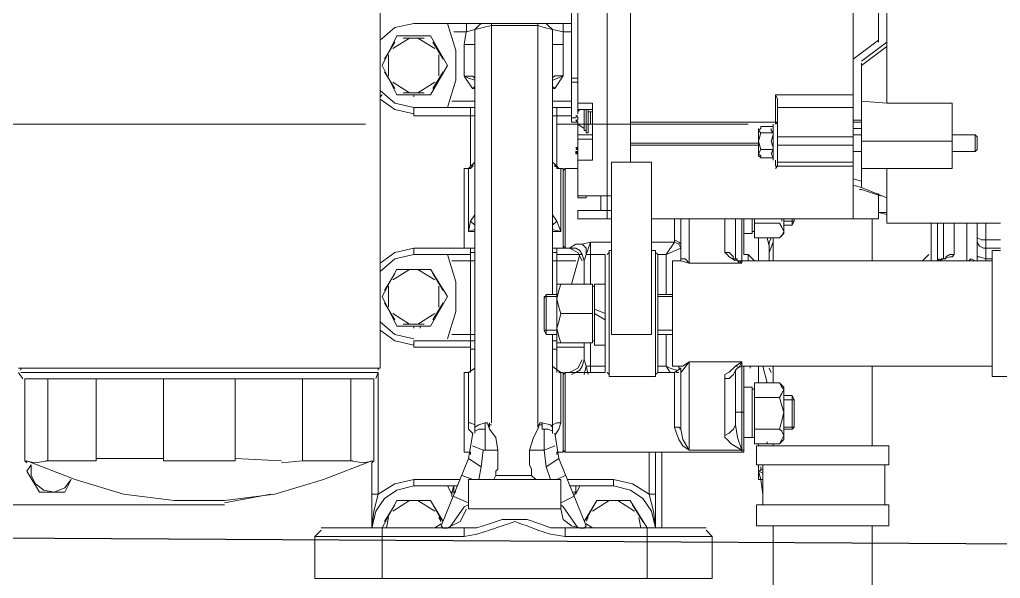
# Model space of a CAD drawing. Header units: inches. Extents: x 16065 to 240872, y 14603 to 37076.
# Drawn here: x 32174.1 to 32499.9, y 18993.2 to 19178.8 of the extents above; entities that cross this region are included whole.
import ezdxf

# ---------------------------------------------------------------- set-up
doc = ezdxf.new("R2010")
doc.units = ezdxf.units.IN
doc.header["$MEASUREMENT"] = 0
doc.layers.add('1', color=3, linetype='Continuous')
doc.layers.add('Dim', color=6, linetype='Continuous', lineweight=13)

# ---------------------------------------------------------------- blocks, each defined once
blk = doc.blocks.new('5')
at = {"layer": '1', "lineweight": 9}
for p, q in [((226.65799, -21.88757), (226.65799, -22.10032)), ((226.80088, -22.05523), (226.80088, -21.91553)), ((226.72657, -22.05522), (226.72657, -21.92948)), ((226.73357, -21.92949), (226.73357, -22.03805)), ((226.81106, -21.93839), (226.81106, -22.02031)), ((226.80851, -22.00187), (226.80851, -21.95488)), ((226.7177, -22.02347), (226.7177, -21.96569)), ((226.71579, -22.01269), (226.71579, -21.993)), ((226.66245, -21.99746), (226.66817, -21.99617)), ((226.66817, -21.99617), (226.71578, -21.99617)), ((226.68086, -22.00441), (226.67831, -21.99617)), ((226.68403, -21.99617), (226.68403, -21.9987)), ((226.68657, -21.99807), (226.68784, -21.99681)), ((226.68784, -21.99681), (226.68849, -21.99618)), ((226.68849, -21.99618), (226.68976, -21.99618)), ((226.69165, -21.99681), (226.68911, -21.99744)), ((226.69165, -22.11683), (226.69165, -21.99616)), ((226.70562, -21.99681), (226.69165, -21.99681)), ((226.70562, -22.11683), (226.70562, -21.99616)), ((226.70754, -21.99744), (226.70562, -21.99681)), ((226.70817, -21.99618), (226.7069, -21.99618)), ((226.70879, -21.99681), (226.70817, -21.99618)), ((226.71008, -21.99807), (226.70879, -21.99681)), ((226.71324, -21.9987), (226.71324, -21.99617)), ((226.65799, -22.00125), (226.66245, -21.99746)), ((226.68403, -21.9987), (226.68023, -21.9987)), ((226.68342, -22.00253), (226.68402, -21.99869)), ((226.68403, -21.99871), (226.68657, -21.99807)), ((226.68657, -21.99808), (226.68657, -22.00253)), ((226.68911, -21.99744), (226.68658, -21.99807)), ((226.71008, -21.99807), (226.70754, -21.99744)), ((226.71008, -22.00252), (226.71008, -21.99807)), ((226.71324, -21.9987), (226.71009, -21.99807)), ((226.71579, -21.9987), (226.71324, -21.9987)), ((226.71324, -22.00254), (226.71324, -21.9987)), ((226.65865, -22.00887), (226.66307, -21.99998)), ((226.66245, -22.00187), (226.65928, -22.00697)), ((226.66688, -22.00062), (226.66181, -22.0038)), ((226.66307, -21.99998), (226.67324, -21.99998)), ((226.67132, -22.00062), (226.66498, -22.00062)), ((226.67451, -22.00381), (226.66942, -22.00062)), ((226.67831, -22.00887), (226.67325, -21.99998)), ((226.67705, -22.00698), (226.67387, -22.00188)), ((226.68657, -22.00253), (226.68342, -22.00253)), ((226.68342, -22.01206), (226.68342, -22.00253)), ((226.68657, -22.12), (226.68657, -22.00254)), ((226.71008, -22.07808), (226.71008, -22.00253)), ((226.71008, -22.00253), (226.71323, -22.00253)), ((226.71324, -22.00253), (226.71324, -22.01206)), ((226.80088, -22.00698), (226.80851, -22.00124)), ((226.80342, -22.00761), (226.81107, -22.00187)), ((226.81106, -22.00253), (226.81106, -22.00253)), ((226.66054, -22.0057), (226.66054, -22.01207)), ((226.67577, -22.01206), (226.67577, -22.0057)), ((226.68086, -22.01331), (226.68086, -22.00441)), ((226.71579, -22.0057), (226.71579, -22.01207)), ((226.80342, -22.00887), (226.81107, -22.00316)), ((226.80088, -22.00761), (226.80088, -22.00824)), ((226.80342, -22.00823), (226.80342, -22.04571)), ((226.65865, -22.00887), (226.66307, -22.01777)), ((226.65928, -22.01077), (226.66244, -22.01586)), ((226.67324, -22.01777), (226.67831, -22.00887)), ((226.67387, -22.01586), (226.67706, -22.01078)), ((226.6618, -22.01395), (226.66687, -22.01713)), ((226.66942, -22.01714), (226.67451, -22.01395)), ((226.67831, -22.02157), (226.68086, -22.01331)), ((226.68466, -22.01268), (226.68342, -22.01206)), ((226.68342, -22.01207), (226.68594, -22.01586)), ((226.68532, -22.01207), (226.68342, -22.01207)), ((226.68657, -22.01331), (226.68466, -22.01268)), ((226.68595, -22.01207), (226.68532, -22.01207)), ((226.68657, -22.01268), (226.68595, -22.01207)), ((226.71072, -22.01206), (226.71009, -22.01267)), ((226.71009, -22.01331), (226.71199, -22.01267)), ((226.71324, -22.01206), (226.71072, -22.01586)), ((226.71199, -22.01206), (226.71072, -22.01206)), ((226.71199, -22.01267), (226.71324, -22.01206)), ((226.71324, -22.01206), (226.71199, -22.01206)), ((226.71579, -22.01268), (226.7177, -22.01268)), ((226.71579, -22.02601), (226.71579, -22.01269)), ((226.7177, -22.01395), (226.71579, -22.01395)), ((226.65799, -22.01649), (226.66245, -22.0203)), ((226.66498, -22.01714), (226.67132, -22.01714)), ((226.68594, -22.01586), (226.68657, -22.01586)), ((226.68657, -22.01523), (226.68595, -22.01587)), ((226.71008, -22.01523), (226.71071, -22.01587)), ((226.71008, -22.01586), (226.71071, -22.01586)), ((226.65865, -22.01777), (226.65798, -22.0184)), ((226.65799, -22.01903), (226.66245, -22.02219)), ((226.66245, -22.0203), (226.66816, -22.02157)), ((226.66307, -22.01777), (226.67324, -22.01777)), ((226.66817, -22.0184), (226.66817, -22.01777)), ((226.67006, -22.01777), (226.67006, -22.01777)), ((226.6796, -22.01967), (226.68657, -22.01967)), ((226.71008, -22.01967), (226.7158, -22.01967)), ((226.7177, -22.02031), (226.72212, -22.02031)), ((226.72213, -22.03747), (226.72213, -22.02031)), ((226.7774, -22.02665), (226.7774, -22.01777)), ((226.7774, -22.01777), (226.77803, -22.01903)), ((226.80088, -22.01777), (226.77741, -22.01777)), ((226.77803, -22.01903), (226.77803, -22.01903)), ((226.77803, -22.01903), (226.77803, -22.02032)), ((226.77803, -22.03935), (226.77803, -22.02031)), ((226.81106, -22.02031), (226.80341, -22.01967)), ((226.81106, -22.02031), (226.83074, -22.02031)), ((226.83073, -22.0203), (226.83073, -22.03999)), ((226.66245, -22.02219), (226.66816, -22.02346)), ((226.67895, -22.02157), (226.66817, -22.02157)), ((226.66817, -22.02157), (226.66817, -22.02413)), ((226.68657, -22.02157), (226.67895, -22.02157)), ((226.68531, -22.02157), (226.68531, -22.03934)), ((226.71008, -22.02157), (226.7158, -22.02157)), ((226.71134, -22.03935), (226.71134, -22.02158)), ((226.7177, -22.02347), (226.7177, -22.02283)), ((226.7177, -22.02283), (226.7177, -22.02347)), ((226.7177, -22.02284), (226.7177, -22.02284)), ((226.7177, -22.02284), (226.7177, -22.02284)), ((226.7177, -22.02284), (226.7177, -22.02284)), ((226.7177, -22.02347), (226.7177, -22.02347)), ((226.7177, -22.02347), (226.7177, -22.02347)), ((226.7177, -22.02347), (226.7177, -22.02347)), ((226.7177, -22.02347), (226.7177, -22.02347)), ((226.72213, -22.0222), (226.71771, -22.0222)), ((226.71833, -22.0222), (226.71771, -22.02283)), ((226.7196, -22.0222), (226.7196, -22.02857)), ((226.72023, -22.02919), (226.72023, -22.02219)), ((226.72087, -22.02219), (226.72087, -22.02919)), ((226.72087, -22.02284), (226.72152, -22.02284)), ((226.72152, -22.02283), (226.72152, -22.02665)), ((226.72152, -22.02284), (226.72213, -22.02284)), ((226.77803, -22.02157), (226.80088, -22.02157)), ((226.68657, -22.02412), (226.66817, -22.02412)), ((226.71008, -22.02412), (226.7158, -22.02412)), ((226.71579, -22.02474), (226.71708, -22.02474)), ((226.7177, -22.02601), (226.71579, -22.02601)), ((226.71579, -22.02601), (226.7177, -22.02601)), ((226.7177, -22.02412), (226.71707, -22.02412)), ((226.71707, -22.02412), (226.7177, -22.02475)), ((226.71707, -22.02412), (226.71707, -22.02412)), ((226.71707, -22.02538), (226.71707, -22.02538)), ((226.71707, -22.02538), (226.7177, -22.02601)), ((226.71708, -22.02411), (226.7177, -22.02474)), ((226.7177, -22.02601), (226.71708, -22.02538)), ((226.71708, -22.02538), (226.7177, -22.02538)), ((226.7177, -22.02538), (226.71708, -22.02538)), ((226.7177, -22.02412), (226.7177, -22.02412)), ((226.7177, -22.02412), (226.7177, -22.02412)), ((226.7177, -22.02412), (226.7177, -22.02412)), ((226.7177, -22.02474), (226.7177, -22.02474)), ((226.7177, -22.02474), (226.7177, -22.02474)), ((226.7177, -22.02474), (226.7177, -22.02474)), ((226.7177, -22.02474), (226.7177, -22.02474)), ((226.7177, -22.02474), (226.7177, -22.02474)), ((226.7177, -22.02474), (226.7177, -22.02474)), ((226.7177, -22.02474), (226.7177, -22.02474)), ((226.7177, -22.02474), (226.7177, -22.02474)), ((226.7177, -22.02474), (226.7177, -22.02474)), ((226.7177, -22.02474), (226.7177, -22.02474)), ((226.7177, -22.02474), (226.7177, -22.02474)), ((226.7177, -22.02474), (226.7177, -22.02474)), ((226.7177, -22.02474), (226.7177, -22.02474)), ((226.7177, -22.02474), (226.7177, -22.02474)), ((226.7177, -22.02474), (226.7177, -22.02474)), ((226.7177, -22.02474), (226.7177, -22.02474)), ((226.7177, -22.02474), (226.7177, -22.02538)), ((226.7177, -22.02474), (226.7177, -22.02474)), ((226.7177, -22.02474), (226.7177, -22.02474)), ((226.7177, -22.02474), (226.7177, -22.02474)), ((226.7177, -22.02538), (226.7177, -22.02538)), ((226.7177, -22.02538), (226.7177, -22.02538)), ((226.7177, -22.02538), (226.7177, -22.02538)), ((226.7177, -22.02601), (226.7177, -22.02601)), ((226.7177, -22.02601), (226.7177, -22.02601)), ((226.7177, -22.02601), (226.7177, -22.02601)), ((226.7177, -22.02601), (226.7177, -22.02601)), ((226.7177, -22.02602), (226.7177, -22.02665)), ((226.7177, -22.02665), (226.7177, -22.02602)), ((226.71833, -22.02474), (226.71833, -22.02474)), ((226.7774, -22.02601), (226.73356, -22.02601)), ((226.73357, -22.02601), (226.7774, -22.02601)), ((226.77803, -22.02601), (226.7774, -22.02601)), ((226.7774, -22.02601), (226.7774, -22.02601)), ((226.77803, -22.02665), (226.7774, -22.02602)), ((226.77803, -22.02664), (226.77803, -22.02601)), ((226.80342, -22.02538), (226.80088, -22.02538)), ((226.80088, -22.02601), (226.80343, -22.02601)), ((226.7177, -22.04888), (226.7177, -22.02664)), ((226.7177, -22.02665), (226.7177, -22.02665)), ((226.7196, -22.02793), (226.7177, -22.02665)), ((226.7177, -22.02665), (226.7177, -22.02728)), ((226.7177, -22.02665), (226.7177, -22.02665)), ((226.7177, -22.02728), (226.7177, -22.02665)), ((226.7177, -22.02665), (226.7177, -22.02665)), ((226.7177, -22.02665), (226.7177, -22.02665)), ((226.7177, -22.02665), (226.7177, -22.02665)), ((226.7177, -22.02665), (226.7177, -22.02665)), ((226.7177, -22.02665), (226.7177, -22.02665)), ((226.7177, -22.02728), (226.7177, -22.02728)), ((226.7196, -22.02856), (226.72023, -22.02856)), ((226.72087, -22.02919), (226.72023, -22.02919)), ((226.72152, -22.02665), (226.72087, -22.02665)), ((226.72152, -22.02665), (226.72213, -22.02665)), ((226.77231, -22.02793), (226.77231, -22.03617)), ((226.77295, -22.02793), (226.77231, -22.02856)), ((226.77231, -22.02856), (226.77231, -22.02856)), ((226.77231, -22.02856), (226.77295, -22.02919)), ((226.77231, -22.03172), (226.77295, -22.02919)), ((226.77675, -22.02728), (226.77296, -22.02728)), ((226.77296, -22.02792), (226.77296, -22.02729)), ((226.77675, -22.02919), (226.77296, -22.02919)), ((226.77611, -22.02793), (226.77611, -22.02856)), ((226.77611, -22.02856), (226.77675, -22.02919)), ((226.77675, -22.02792), (226.77675, -22.02664)), ((226.77675, -22.03172), (226.77675, -22.02664)), ((226.77675, -22.02729), (226.77675, -22.02792)), ((226.77675, -22.02982), (226.77675, -22.02919)), ((226.7774, -22.02728), (226.7774, -22.02728)), ((226.77803, -22.02665), (226.77803, -22.02665)), ((226.77803, -22.02665), (226.77803, -22.02665)), ((226.80342, -22.02792), (226.80088, -22.02792)), ((226.7177, -22.02982), (226.72212, -22.02982)), ((226.7177, -22.0311), (226.72212, -22.0311)), ((226.73357, -22.03236), (226.77232, -22.03236)), ((226.77296, -22.03428), (226.77231, -22.03172)), ((226.77611, -22.03172), (226.77675, -22.02982)), ((226.77675, -22.03365), (226.77611, -22.03173)), ((226.77675, -22.03747), (226.77675, -22.03173)), ((226.77803, -22.03047), (226.80088, -22.03047)), ((226.80342, -22.02982), (226.80088, -22.02982)), ((226.80342, -22.03172), (226.83073, -22.03172)), ((226.83773, -22.02982), (226.83074, -22.02982)), ((226.83773, -22.02981), (226.83773, -22.03489)), ((226.83836, -22.03047), (226.83773, -22.02981)), ((226.83836, -22.03046), (226.83836, -22.03428)), ((226.71707, -22.03365), (226.71707, -22.03365)), ((226.71707, -22.03365), (226.71707, -22.03365)), ((226.71707, -22.03365), (226.7177, -22.03365)), ((226.71707, -22.03428), (226.7177, -22.03428)), ((226.71707, -22.03489), (226.71707, -22.03489)), ((226.71707, -22.03489), (226.7177, -22.03553)), ((226.7177, -22.03428), (226.71708, -22.03364)), ((226.7177, -22.03489), (226.71708, -22.03489)), ((226.71708, -22.03553), (226.71708, -22.0349)), ((226.71708, -22.0349), (226.7177, -22.0349)), ((226.7177, -22.033), (226.7177, -22.033)), ((226.7177, -22.03365), (226.7177, -22.03365)), ((226.7177, -22.03365), (226.7177, -22.03365)), ((226.7177, -22.03428), (226.7177, -22.03428)), ((226.7177, -22.03428), (226.7177, -22.03428)), ((226.7177, -22.03428), (226.7177, -22.03428)), ((226.7177, -22.03428), (226.7177, -22.03428)), ((226.7177, -22.03489), (226.7177, -22.03489)), ((226.7177, -22.03489), (226.7177, -22.03489)), ((226.7177, -22.03489), (226.7177, -22.03489)), ((226.73357, -22.033), (226.77232, -22.033)), ((226.77296, -22.03428), (226.77231, -22.03554)), ((226.77675, -22.03428), (226.77296, -22.03428)), ((226.77611, -22.03553), (226.77675, -22.03427)), ((226.77675, -22.03364), (226.77675, -22.03428)), ((226.80088, -22.033), (226.77803, -22.033)), ((226.80342, -22.03489), (226.80088, -22.03489)), ((226.83773, -22.03489), (226.83074, -22.03489)), ((226.83836, -22.03428), (226.83773, -22.03489)), ((226.68657, -22.03807), (226.68466, -22.03999)), ((226.68657, -22.03806), (226.68595, -22.03872)), ((226.68657, -22.03806), (226.68657, -22.03806)), ((226.71008, -22.03806), (226.71071, -22.03872)), ((226.71008, -22.03807), (226.71071, -22.0387)), ((226.7177, -22.03553), (226.71708, -22.03553)), ((226.7177, -22.03553), (226.7177, -22.03553)), ((226.7177, -22.03553), (226.7177, -22.03553)), ((226.7177, -22.03553), (226.7177, -22.03553)), ((226.7177, -22.03553), (226.7177, -22.03553)), ((226.7177, -22.03553), (226.7177, -22.03553)), ((226.7177, -22.03553), (226.7177, -22.03616)), ((226.7177, -22.03616), (226.7177, -22.03553)), ((226.7177, -22.03747), (226.72212, -22.03747)), ((226.73993, -22.03806), (226.72786, -22.03806)), ((226.72786, -22.03807), (226.72786, -22.09016)), ((226.73993, -22.09016), (226.73993, -22.03807)), ((226.77231, -22.03553), (226.77231, -22.03553)), ((226.77231, -22.03553), (226.77295, -22.03616)), ((226.77231, -22.03617), (226.77295, -22.03682)), ((226.77295, -22.03616), (226.77295, -22.03682)), ((226.77675, -22.03682), (226.77296, -22.03682)), ((226.77296, -22.03682), (226.77296, -22.03682)), ((226.77675, -22.03682), (226.77611, -22.03553)), ((226.77675, -22.03617), (226.77675, -22.03617)), ((226.77675, -22.03747), (226.77675, -22.03682)), ((226.77675, -22.03682), (226.77675, -22.03682)), ((226.7774, -22.03747), (226.7774, -22.03934)), ((226.7774, -22.03747), (226.7774, -22.03747)), ((226.80088, -22.03806), (226.77803, -22.03806)), ((226.77803, -22.03806), (226.77803, -22.03872)), ((226.68342, -22.06412), (226.68342, -22.03999)), ((226.68342, -22.03999), (226.68465, -22.03999)), ((226.68532, -22.03998), (226.68466, -22.03998)), ((226.68466, -22.03999), (226.68466, -22.03999)), ((226.68466, -22.03999), (226.68466, -22.05904)), ((226.68595, -22.03935), (226.68532, -22.03998)), ((226.68595, -22.03872), (226.68595, -22.03935)), ((226.71071, -22.0387), (226.71071, -22.03936)), ((226.71071, -22.03871), (226.71134, -22.03934)), ((226.71071, -22.03871), (226.71071, -22.03871)), ((226.71071, -22.03936), (226.71134, -22.03936)), ((226.71134, -22.03934), (226.71198, -22.04)), ((226.71134, -22.03935), (226.71134, -22.03935)), ((226.71134, -22.03936), (226.71134, -22.03999)), ((226.71134, -22.03999), (226.71198, -22.03999)), ((226.71198, -22.03999), (226.71323, -22.03999)), ((226.71198, -22.03999), (226.71198, -22.03999)), ((226.71198, -22.03999), (226.71261, -22.03999)), ((226.71198, -22.03999), (226.71198, -22.03999)), ((226.71198, -22.04), (226.71261, -22.04)), ((226.71261, -22.03999), (226.71261, -22.05904)), ((226.71261, -22.03999), (226.71261, -22.03999)), ((226.71261, -22.03999), (226.71261, -22.03999)), ((226.71324, -22.04064), (226.71387, -22.03998)), ((226.71324, -22.03999), (226.71324, -22.06412)), ((226.71387, -22.06411), (226.71387, -22.03998)), ((226.7177, -22.03999), (226.71387, -22.03999)), ((226.77803, -22.03934), (226.7774, -22.04)), ((226.7774, -22.03935), (226.80087, -22.03935)), ((226.77803, -22.03871), (226.77803, -22.03871)), ((226.77803, -22.03871), (226.77803, -22.03871)), ((226.77803, -22.03871), (226.77803, -22.03934)), ((226.80087, -22.03935), (226.77803, -22.03935)), ((226.77803, -22.03935), (226.80087, -22.03935)), ((226.83073, -22.03999), (226.80343, -22.03999)), ((226.81106, -22.03998), (226.81106, -22.05651)), ((226.80088, -22.04317), (226.80343, -22.0438)), ((226.80088, -22.04506), (226.80343, -22.04572)), ((226.80278, -22.04634), (226.80343, -22.04634)), ((226.80342, -22.04571), (226.81107, -22.04887)), ((226.80342, -22.04634), (226.80915, -22.04822)), ((226.72786, -22.04822), (226.71771, -22.04822)), ((226.72023, -22.04888), (226.71771, -22.04888)), ((226.72023, -22.04823), (226.72023, -22.04888)), ((226.72468, -22.04822), (226.72468, -22.05269)), ((226.80851, -22.0476), (226.80851, -22.05523)), ((226.7177, -22.0527), (226.7177, -22.05523)), ((226.7177, -22.0527), (226.72786, -22.0527)), ((226.68466, -22.05904), (226.68532, -22.05588)), ((226.68531, -22.05587), (226.68657, -22.05713)), ((226.68532, -22.05588), (226.68657, -22.05396)), ((226.71008, -22.05396), (226.71134, -22.05587)), ((226.71134, -22.05587), (226.71009, -22.05713)), ((226.71134, -22.05587), (226.71261, -22.05904)), ((226.7177, -22.05523), (226.72657, -22.05523)), ((226.72657, -22.05523), (226.72786, -22.05523)), ((226.73993, -22.05523), (226.80088, -22.05523)), ((226.7469, -22.06158), (226.7469, -22.05524)), ((226.74882, -22.06728), (226.74882, -22.05523)), ((226.75134, -22.06856), (226.75134, -22.05524)), ((226.76215, -22.05523), (226.76215, -22.06539)), ((226.76531, -22.05523), (226.76531, -22.06729)), ((226.76722, -22.05523), (226.76722, -22.06855)), ((226.76786, -22.05523), (226.76786, -22.06602)), ((226.77041, -22.05967), (226.77041, -22.05524)), ((226.77104, -22.06094), (226.77104, -22.05523)), ((226.7793, -22.05587), (226.7793, -22.05524)), ((226.77993, -22.05524), (226.77993, -22.05967)), ((226.7831, -22.05587), (226.77993, -22.05587)), ((226.78247, -22.05523), (226.78247, -22.05713)), ((226.78247, -22.05713), (226.7831, -22.05586)), ((226.7831, -22.05523), (226.7831, -22.05586)), ((226.80851, -22.05523), (226.80088, -22.05523)), ((226.80659, -22.05523), (226.80659, -22.06792)), ((226.81106, -22.05334), (226.80851, -22.05334)), ((226.80851, -22.05334), (226.81106, -22.05395)), ((226.68466, -22.05904), (226.68657, -22.05841)), ((226.68657, -22.05904), (226.68466, -22.05904)), ((226.71008, -22.05841), (226.71261, -22.05904)), ((226.71261, -22.05904), (226.71009, -22.05904)), ((226.77104, -22.05904), (226.77041, -22.05904)), ((226.77864, -22.05651), (226.77103, -22.05651)), ((226.77864, -22.05652), (226.77931, -22.05776)), ((226.77931, -22.05776), (226.77993, -22.05905)), ((226.78247, -22.05713), (226.77993, -22.05713)), ((226.77993, -22.05713), (226.78247, -22.05713)), ((226.81106, -22.05651), (226.84535, -22.05651)), ((226.82439, -22.06792), (226.82439, -22.0565)), ((226.82631, -22.0565), (226.82631, -22.06792)), ((226.82819, -22.06728), (226.82819, -22.05651)), ((226.83136, -22.06603), (226.83136, -22.0565)), ((226.83518, -22.05651), (226.83518, -22.06793)), ((226.83836, -22.05651), (226.83836, -22.06793)), ((226.8409, -22.06792), (226.8409, -22.0565)), ((226.7469, -22.06221), (226.7469, -22.06158)), ((226.7469, -22.06158), (226.74819, -22.06221)), ((226.76914, -22.05967), (226.76787, -22.05967)), ((226.76787, -22.05967), (226.77041, -22.05967)), ((226.77864, -22.06094), (226.77103, -22.06094)), ((226.77231, -22.06094), (226.77231, -22.06792)), ((226.77485, -22.06094), (226.77548, -22.06349)), ((226.77611, -22.06094), (226.77548, -22.06222)), ((226.77675, -22.06094), (226.77675, -22.06792)), ((226.77993, -22.05967), (226.77864, -22.06095)), ((226.77931, -22.06031), (226.77864, -22.06094)), ((226.77993, -22.05905), (226.77931, -22.06031)), ((226.83836, -22.06222), (226.83836, -22.06095)), ((226.83965, -22.06158), (226.83836, -22.06095)), ((226.8409, -22.06158), (226.83965, -22.06158)), ((226.84535, -22.06158), (226.84091, -22.06158)), ((226.66817, -22.06411), (226.66245, -22.0654)), ((226.68342, -22.06411), (226.66817, -22.06411)), ((226.66817, -22.06411), (226.66817, -22.06603)), ((226.68657, -22.06411), (226.68342, -22.06411)), ((226.68531, -22.06603), (226.68531, -22.06411)), ((226.71008, -22.06411), (226.71323, -22.06411)), ((226.71134, -22.06411), (226.71134, -22.06603)), ((226.71323, -22.06411), (226.71388, -22.06411)), ((226.71324, -22.06349), (226.71387, -22.06412)), ((226.71516, -22.06411), (226.71387, -22.06411)), ((226.71707, -22.06285), (226.71516, -22.06411)), ((226.71516, -22.06411), (226.71516, -22.06411)), ((226.7177, -22.06539), (226.71516, -22.06411)), ((226.71708, -22.06411), (226.71516, -22.06411)), ((226.71897, -22.06285), (226.71707, -22.06285)), ((226.71833, -22.06476), (226.71708, -22.06411)), ((226.71898, -22.06603), (226.71833, -22.06476)), ((226.72151, -22.06222), (226.71897, -22.06285)), ((226.72023, -22.06411), (226.71898, -22.06285)), ((226.72152, -22.06221), (226.72023, -22.06603)), ((226.72023, -22.06603), (226.72023, -22.06411)), ((226.72786, -22.06222), (226.72152, -22.06222)), ((226.72152, -22.06222), (226.72152, -22.07493)), ((226.72721, -22.10286), (226.72721, -22.06476)), ((226.72721, -22.06476), (226.72787, -22.06476)), ((226.7469, -22.06222), (226.73993, -22.06222)), ((226.73993, -22.06476), (226.7412, -22.06476)), ((226.74119, -22.10286), (226.74119, -22.06477)), ((226.7469, -22.06222), (226.74437, -22.06603)), ((226.74437, -22.06603), (226.74882, -22.06411)), ((226.74819, -22.06285), (226.7469, -22.06222)), ((226.74819, -22.06221), (226.74882, -22.06285)), ((226.74882, -22.06411), (226.74819, -22.06285)), ((226.74882, -22.06285), (226.74882, -22.06348)), ((226.74882, -22.06411), (226.74882, -22.06348)), ((226.77548, -22.06222), (226.77548, -22.06349)), ((226.77675, -22.06222), (226.77548, -22.06538)), ((226.77548, -22.06349), (226.77548, -22.06791)), ((226.83899, -22.06348), (226.83836, -22.06222)), ((226.84028, -22.06411), (226.83899, -22.06348)), ((226.8409, -22.06411), (226.84028, -22.06411)), ((226.84535, -22.06411), (226.84091, -22.06411)), ((226.84282, -22.06476), (226.84534, -22.06476)), ((226.84282, -22.06477), (226.84282, -22.10286)), ((226.66245, -22.0654), (226.65799, -22.06856)), ((226.66245, -22.06729), (226.65799, -22.07109)), ((226.66817, -22.06603), (226.66245, -22.06729)), ((226.67896, -22.06603), (226.66816, -22.06603)), ((226.68086, -22.07428), (226.67831, -22.06602)), ((226.68531, -22.06603), (226.67896, -22.06603)), ((226.6796, -22.06792), (226.68657, -22.06792)), ((226.68531, -22.06539), (226.68657, -22.06539)), ((226.68531, -22.09206), (226.68531, -22.06603)), ((226.71008, -22.06539), (226.71134, -22.06539)), ((226.71008, -22.06792), (226.71707, -22.06792)), ((226.71134, -22.06603), (226.71134, -22.07809)), ((226.7177, -22.06603), (226.71135, -22.06603)), ((226.71833, -22.06603), (226.71579, -22.07492)), ((226.71897, -22.06792), (226.7177, -22.06539)), ((226.71897, -22.06603), (226.7177, -22.06603)), ((226.7196, -22.06792), (226.71898, -22.06603)), ((226.72023, -22.06603), (226.7196, -22.06792)), ((226.7196, -22.06792), (226.7196, -22.07492)), ((226.7196, -22.06792), (226.7196, -22.06792)), ((226.72594, -22.06603), (226.72023, -22.06603)), ((226.72594, -22.06602), (226.72594, -22.10158)), ((226.72721, -22.06539), (226.72658, -22.06602)), ((226.74184, -22.06603), (226.7412, -22.0654)), ((226.74184, -22.10158), (226.74184, -22.06602)), ((226.74437, -22.06603), (226.74185, -22.06603)), ((226.74437, -22.07809), (226.74437, -22.06603)), ((226.74627, -22.06792), (226.74881, -22.06792)), ((226.74881, -22.06792), (226.74627, -22.06792)), ((226.74627, -22.06792), (226.74627, -22.09969)), ((226.74627, -22.06856), (226.74627, -22.06793)), ((226.74882, -22.06792), (226.74882, -22.06728)), ((226.74945, -22.06728), (226.74882, -22.06728)), ((226.74882, -22.06792), (226.74882, -22.06792)), ((226.74882, -22.06793), (226.75134, -22.06856)), ((226.75009, -22.06728), (226.74945, -22.06728)), ((226.75134, -22.06856), (226.75009, -22.06728)), ((226.76215, -22.06539), (226.76277, -22.06602)), ((226.76342, -22.06539), (226.76215, -22.06539)), ((226.76277, -22.06602), (226.76342, -22.06666)), ((226.76468, -22.06666), (226.76342, -22.06539)), ((226.76342, -22.06666), (226.7653, -22.06792)), ((226.76467, -22.06666), (226.76467, -22.06729)), ((226.76467, -22.06729), (226.7653, -22.06729)), ((226.7653, -22.06729), (226.76596, -22.06792)), ((226.76531, -22.06728), (226.76597, -22.06728)), ((226.76596, -22.06792), (226.76722, -22.06792)), ((226.76596, -22.06792), (226.76596, -22.06792)), ((226.76659, -22.06792), (226.76596, -22.06792)), ((226.76596, -22.06792), (226.76659, -22.06856)), ((226.76722, -22.06856), (226.76659, -22.06792)), ((226.82632, -22.06792), (226.76722, -22.06792)), ((226.76914, -22.06603), (226.76787, -22.06603)), ((226.76914, -22.06793), (226.76914, -22.06603)), ((226.76914, -22.06603), (226.77104, -22.06793)), ((226.82185, -22.06792), (226.82374, -22.06603)), ((226.82631, -22.06792), (226.82692, -22.06729)), ((226.82631, -22.06792), (226.82692, -22.06792)), ((226.82692, -22.06792), (226.82631, -22.06792)), ((226.82631, -22.06792), (226.82631, -22.06792)), ((226.82631, -22.06792), (226.82631, -22.06792)), ((226.83518, -22.06792), (226.82632, -22.06792)), ((226.82755, -22.06729), (226.82692, -22.06792)), ((226.82692, -22.06792), (226.82819, -22.06729)), ((226.82692, -22.06792), (226.82692, -22.06792)), ((226.82819, -22.06729), (226.82755, -22.06729)), ((226.82819, -22.06729), (226.83011, -22.06666)), ((226.82884, -22.06729), (226.82819, -22.06729)), ((226.83011, -22.06602), (226.82884, -22.06666)), ((226.82884, -22.06666), (226.82884, -22.06666)), ((226.82884, -22.06666), (226.82884, -22.06729)), ((226.82884, -22.06728), (226.82884, -22.06728)), ((226.83136, -22.06602), (226.83011, -22.06602)), ((226.83011, -22.06666), (226.83073, -22.06666)), ((226.83073, -22.06666), (226.83136, -22.06603)), ((226.8371, -22.06792), (226.83518, -22.06792)), ((226.83583, -22.06792), (226.83518, -22.06792)), ((226.83645, -22.06729), (226.83583, -22.06792)), ((226.83773, -22.06792), (226.83645, -22.06729)), ((226.84283, -22.06792), (226.8371, -22.06792)), ((226.83773, -22.06792), (226.83773, -22.06792)), ((226.83836, -22.06792), (226.83836, -22.06539)), ((226.83836, -22.06539), (226.83836, -22.06666)), ((226.83836, -22.06666), (226.839, -22.06666)), ((226.839, -22.06666), (226.8409, -22.06729)), ((226.8409, -22.06728), (226.84282, -22.06728)), ((226.84282, -22.06792), (226.84282, -22.09969)), ((226.84282, -22.06856), (226.84282, -22.06793)), ((226.84282, -22.06793), (226.84282, -22.06856)), ((226.65865, -22.07872), (226.66307, -22.07046)), ((226.66688, -22.07047), (226.66181, -22.07363)), ((226.66307, -22.07047), (226.67324, -22.07047)), ((226.67132, -22.07047), (226.66498, -22.07047)), ((226.67451, -22.07364), (226.66942, -22.07047)), ((226.67831, -22.07872), (226.67325, -22.07046)), ((226.74627, -22.09969), (226.74627, -22.06855)), ((226.76722, -22.06856), (226.75134, -22.06856)), ((226.76659, -22.06856), (226.76722, -22.06856)), ((226.66245, -22.07174), (226.65928, -22.07682)), ((226.67705, -22.07683), (226.67387, -22.07175)), ((226.66054, -22.07555), (226.66054, -22.0819)), ((226.67577, -22.08189), (226.67577, -22.07555)), ((226.68086, -22.08316), (226.68086, -22.07428)), ((226.71134, -22.07492), (226.72212, -22.07492)), ((226.71134, -22.07493), (226.71134, -22.0927)), ((226.71261, -22.07492), (226.71199, -22.07682)), ((226.72213, -22.07492), (226.72213, -22.09269)), ((226.72213, -22.07555), (226.72276, -22.07555)), ((226.72594, -22.07492), (226.72276, -22.07492)), ((226.72276, -22.09333), (226.72276, -22.07492)), ((226.65865, -22.07872), (226.66307, -22.08761)), ((226.67324, -22.08761), (226.67831, -22.07872)), ((226.71134, -22.07872), (226.70753, -22.07872)), ((226.70817, -22.07809), (226.70754, -22.07936)), ((226.70754, -22.08887), (226.70754, -22.07873)), ((226.70817, -22.07809), (226.71134, -22.07809)), ((226.71134, -22.07809), (226.70817, -22.07809)), ((226.70817, -22.0781), (226.70817, -22.09016)), ((226.71199, -22.07682), (226.71134, -22.07935)), ((226.71134, -22.07935), (226.71199, -22.0819)), ((226.74184, -22.07809), (226.74627, -22.07809)), ((226.74627, -22.07809), (226.74184, -22.07809)), ((226.74627, -22.07872), (226.74185, -22.07872)), ((226.65928, -22.08062), (226.66244, -22.0857)), ((226.67387, -22.0857), (226.67706, -22.08062)), ((226.71199, -22.0819), (226.71261, -22.0838)), ((226.72594, -22.08379), (226.72276, -22.08251)), ((226.6618, -22.08379), (226.66687, -22.08698)), ((226.66942, -22.08699), (226.67451, -22.0838)), ((226.67831, -22.09142), (226.68086, -22.08316)), ((226.71261, -22.0838), (226.71199, -22.08635)), ((226.71261, -22.08379), (226.72214, -22.08379)), ((226.72594, -22.0857), (226.72276, -22.0838)), ((226.65799, -22.08634), (226.66245, -22.09015)), ((226.66307, -22.08761), (226.67324, -22.08761)), ((226.66498, -22.08699), (226.67132, -22.08699)), ((226.66817, -22.08825), (226.66817, -22.08762)), ((226.67006, -22.08825), (226.67006, -22.08762)), ((226.71199, -22.08635), (226.71134, -22.08824)), ((226.71134, -22.08824), (226.71199, -22.09077)), ((226.65799, -22.08887), (226.66245, -22.09205)), ((226.66245, -22.09015), (226.66816, -22.09142)), ((226.6796, -22.09016), (226.68657, -22.09016)), ((226.71134, -22.08887), (226.70753, -22.08887)), ((226.70817, -22.09016), (226.70754, -22.08887)), ((226.70817, -22.09016), (226.71134, -22.09016)), ((226.71134, -22.09016), (226.70817, -22.09016)), ((226.71008, -22.09016), (226.71008, -22.12001)), ((226.71134, -22.09016), (226.71134, -22.09205)), ((226.71199, -22.09077), (226.71261, -22.09269)), ((226.72786, -22.09016), (226.73993, -22.09016)), ((226.74184, -22.09016), (226.74627, -22.09016)), ((226.74627, -22.09016), (226.74184, -22.09016)), ((226.74627, -22.08887), (226.74185, -22.08887)), ((226.74437, -22.09969), (226.74437, -22.09016)), ((226.66245, -22.09205), (226.66816, -22.09332)), ((226.67896, -22.09206), (226.66816, -22.09206)), ((226.66817, -22.09206), (226.66817, -22.09395)), ((226.66817, -22.09395), (226.68532, -22.09395)), ((226.68531, -22.09206), (226.67896, -22.09206)), ((226.68531, -22.09206), (226.68531, -22.09395)), ((226.68531, -22.09395), (226.68531, -22.10158)), ((226.68657, -22.09206), (226.68532, -22.09206)), ((226.71134, -22.09206), (226.71009, -22.09206)), ((226.71134, -22.09206), (226.71134, -22.09206)), ((226.71134, -22.09396), (226.71134, -22.09206)), ((226.71134, -22.0927), (226.72212, -22.0927)), ((226.71134, -22.10158), (226.71134, -22.09395)), ((226.71134, -22.09395), (226.7196, -22.09395)), ((226.7196, -22.0927), (226.7196, -22.09778)), ((226.72152, -22.0927), (226.72152, -22.10157)), ((226.72213, -22.09206), (226.72276, -22.09206)), ((226.72594, -22.09333), (226.72276, -22.09333)), ((226.68657, -22.09461), (226.68532, -22.09461)), ((226.71134, -22.09461), (226.71009, -22.09461)), ((226.65799, -22.10032), (226.54876, -22.10032)), ((226.54941, -22.10032), (226.54941, -22.10095)), ((226.65736, -22.10095), (226.65736, -22.10032)), ((226.68466, -22.10158), (226.68657, -22.10032)), ((226.68657, -22.09969), (226.68657, -22.10032)), ((226.71009, -22.09968), (226.71071, -22.10032)), ((226.71071, -22.10032), (226.71261, -22.10158)), ((226.71516, -22.10158), (226.7177, -22.10032)), ((226.7177, -22.10032), (226.71897, -22.09779)), ((226.71898, -22.09968), (226.71833, -22.10095)), ((226.7196, -22.09778), (226.71898, -22.09968)), ((226.72023, -22.09969), (226.7196, -22.09779)), ((226.72023, -22.09969), (226.7196, -22.10222)), ((226.72594, -22.09969), (226.72023, -22.09969)), ((226.72087, -22.10222), (226.72023, -22.09969)), ((226.74184, -22.09969), (226.74437, -22.09969)), ((226.74564, -22.10032), (226.74437, -22.09969)), ((226.74437, -22.09969), (226.74564, -22.10158)), ((226.74752, -22.10095), (226.74564, -22.10032)), ((226.74627, -22.09969), (226.74819, -22.09969)), ((226.74819, -22.09969), (226.74627, -22.09969)), ((226.74627, -22.09969), (226.74627, -22.09969)), ((226.74882, -22.10032), (226.7469, -22.10158)), ((226.74819, -22.09969), (226.74819, -22.09969)), ((226.74944, -22.09969), (226.74819, -22.09969)), ((226.74819, -22.09969), (226.74819, -22.10032)), ((226.74819, -22.10032), (226.74881, -22.10032)), ((226.74881, -22.10032), (226.74881, -22.10095)), ((226.75134, -22.0984), (226.74944, -22.09969)), ((226.75134, -22.0984), (226.74945, -22.10095)), ((226.75134, -22.12507), (226.75134, -22.0984)), ((226.75134, -22.09841), (226.76723, -22.09841)), ((226.76531, -22.0997), (226.76341, -22.10157)), ((226.76596, -22.09969), (226.7653, -22.09969)), ((226.76722, -22.09841), (226.76531, -22.0997)), ((226.76531, -22.10095), (226.76597, -22.10032)), ((226.76596, -22.10032), (226.76596, -22.10032)), ((226.76597, -22.10032), (226.76722, -22.09969)), ((226.76597, -22.10031), (226.7666, -22.0997)), ((226.7666, -22.0997), (226.76722, -22.09841)), ((226.76722, -22.0984), (226.76722, -22.12507)), ((226.82631, -22.09969), (226.76722, -22.09969)), ((226.76722, -22.09969), (226.76722, -22.12572)), ((226.76786, -22.09969), (226.76786, -22.12572)), ((226.77041, -22.09969), (226.76976, -22.09969)), ((226.76977, -22.10032), (226.76977, -22.09968)), ((226.77231, -22.09969), (226.77231, -22.10477)), ((226.77358, -22.09969), (226.77486, -22.10477)), ((226.77611, -22.10158), (226.77549, -22.10032)), ((226.77675, -22.09969), (226.77675, -22.10477)), ((226.80659, -22.09969), (226.80659, -22.1238)), ((226.83517, -22.09969), (226.82631, -22.09969)), ((226.83518, -22.09969), (226.84283, -22.09969)), ((226.84283, -22.09969), (226.83835, -22.09969)), ((226.84282, -22.09969), (226.84282, -22.09969)), ((226.84282, -22.09969), (226.84282, -22.09969)), ((226.55004, -22.10349), (226.54877, -22.10159)), ((226.54941, -22.10158), (226.65735, -22.10158)), ((226.65673, -22.10348), (226.65736, -22.10158)), ((226.65736, -22.10158), (226.65736, -22.13843)), ((226.68465, -22.10158), (226.68342, -22.10158)), ((226.68342, -22.10158), (226.68342, -22.12572)), ((226.68466, -22.10158), (226.68466, -22.10158)), ((226.68466, -22.11683), (226.68466, -22.10158)), ((226.71198, -22.10158), (226.71261, -22.10158)), ((226.71261, -22.11682), (226.71261, -22.10158)), ((226.71261, -22.10158), (226.71324, -22.10158)), ((226.71324, -22.12572), (226.71324, -22.10158)), ((226.71324, -22.10222), (226.71387, -22.10159)), ((226.71387, -22.12572), (226.71387, -22.10158)), ((226.72594, -22.10158), (226.71388, -22.10158)), ((226.71708, -22.10158), (226.71579, -22.10221)), ((226.71833, -22.10095), (226.71708, -22.10158)), ((226.72657, -22.10158), (226.7272, -22.10221)), ((226.72721, -22.10286), (226.74119, -22.10286)), ((226.74119, -22.10222), (226.74184, -22.10159)), ((226.7469, -22.10158), (226.74185, -22.10158)), ((226.7469, -22.11809), (226.7469, -22.10159)), ((226.74752, -22.10158), (226.74752, -22.10095)), ((226.74819, -22.10158), (226.74752, -22.10158)), ((226.74881, -22.10095), (226.74881, -22.10158)), ((226.74882, -22.10158), (226.74944, -22.10095)), ((226.74882, -22.11872), (226.74882, -22.10158)), ((226.76341, -22.10157), (226.76216, -22.10223)), ((226.76216, -22.10223), (226.76216, -22.10349)), ((226.76405, -22.10285), (226.76341, -22.10348)), ((226.76468, -22.10222), (226.76405, -22.10285)), ((226.76531, -22.10095), (226.76468, -22.10222)), ((226.76531, -22.11746), (226.76531, -22.10095)), ((226.76531, -22.10095), (226.76531, -22.10095)), ((226.76531, -22.10095), (226.76531, -22.10095)), ((226.84282, -22.10286), (226.85741, -22.10286)), ((226.55066, -22.10349), (226.6561, -22.10349)), ((226.55066, -22.12826), (226.55066, -22.10349)), ((226.55765, -22.12826), (226.55765, -22.10349)), ((226.57226, -22.10349), (226.57226, -22.12826)), ((226.59258, -22.12826), (226.59258, -22.10349)), ((226.61419, -22.12826), (226.61419, -22.10349)), ((226.6345, -22.12826), (226.6345, -22.10349)), ((226.64909, -22.12826), (226.64909, -22.10349)), ((226.65609, -22.10349), (226.65609, -22.12826)), ((226.76215, -22.10349), (226.76215, -22.12065)), ((226.76341, -22.10348), (226.76216, -22.10348)), ((226.77041, -22.10603), (226.76787, -22.10603)), ((226.77041, -22.12127), (226.77041, -22.10603)), ((226.77864, -22.10476), (226.77103, -22.10476)), ((226.77104, -22.12319), (226.77104, -22.10476)), ((226.77993, -22.10603), (226.77864, -22.10476)), ((226.7793, -22.10602), (226.77864, -22.10476)), ((226.77993, -22.10666), (226.7793, -22.10602)), ((226.77993, -22.10603), (226.77993, -22.1219)), ((226.77104, -22.10667), (226.77041, -22.10667)), ((226.77864, -22.1092), (226.77103, -22.1092)), ((226.77864, -22.10921), (226.7793, -22.10794)), ((226.7793, -22.11174), (226.77864, -22.10921)), ((226.7793, -22.10794), (226.77993, -22.10666)), ((226.78247, -22.10857), (226.77993, -22.10857)), ((226.77993, -22.10857), (226.78247, -22.10857)), ((226.78247, -22.11871), (226.78247, -22.10857)), ((226.78247, -22.10857), (226.7831, -22.10986)), ((226.77993, -22.11365), (226.7793, -22.11174)), ((226.7831, -22.10985), (226.77993, -22.10985)), ((226.7831, -22.11809), (226.7831, -22.10985)), ((226.76531, -22.11365), (226.76722, -22.11365)), ((226.76722, -22.11365), (226.76787, -22.11365)), ((226.7793, -22.1162), (226.77993, -22.11365)), ((226.68465, -22.11873), (226.68465, -22.11683)), ((226.68532, -22.11682), (226.68466, -22.11682)), ((226.68657, -22.11745), (226.68532, -22.11682)), ((226.68784, -22.11746), (226.68657, -22.11809)), ((226.68657, -22.11809), (226.68657, -22.11938)), ((226.68976, -22.11683), (226.68784, -22.11746)), ((226.68975, -22.11683), (226.6904, -22.11683)), ((226.68976, -22.11872), (226.68976, -22.11682)), ((226.6904, -22.11683), (226.69102, -22.11872)), ((226.69165, -22.11745), (226.6904, -22.11745)), ((226.69102, -22.11809), (226.69102, -22.11683)), ((226.70562, -22.11809), (226.70562, -22.11683)), ((226.70562, -22.11872), (226.70626, -22.11683)), ((226.7069, -22.11745), (226.70563, -22.11745)), ((226.70627, -22.11683), (226.7069, -22.11683)), ((226.7069, -22.11683), (226.7069, -22.11872)), ((226.7069, -22.11683), (226.70942, -22.11746)), ((226.70942, -22.11746), (226.71009, -22.11809)), ((226.71008, -22.11745), (226.71134, -22.11682)), ((226.71009, -22.11809), (226.71009, -22.11938)), ((226.71134, -22.11682), (226.71261, -22.11682)), ((226.71261, -22.11683), (226.71199, -22.11872)), ((226.7469, -22.11809), (226.74819, -22.11809)), ((226.7469, -22.11809), (226.74753, -22.11999)), ((226.74819, -22.11809), (226.74882, -22.11872)), ((226.76531, -22.11745), (226.76468, -22.11872)), ((226.76596, -22.12128), (226.7653, -22.11746)), ((226.77864, -22.11873), (226.7793, -22.1162)), ((226.7831, -22.11809), (226.77993, -22.11809)), ((226.78247, -22.11872), (226.7831, -22.11809)), ((226.68594, -22.11999), (226.68465, -22.11873)), ((226.68466, -22.12761), (226.68595, -22.12)), ((226.68594, -22.12065), (226.68594, -22.11999)), ((226.68784, -22.11871), (226.68657, -22.11936)), ((226.68657, -22.11936), (226.68657, -22.12)), ((226.68657, -22.12), (226.68657, -22.12)), ((226.68657, -22.12065), (226.68657, -22.12065)), ((226.68976, -22.11871), (226.68784, -22.11871)), ((226.68976, -22.12507), (226.68976, -22.11872)), ((226.69102, -22.11872), (226.69294, -22.12128)), ((226.70435, -22.12128), (226.70562, -22.11872)), ((226.70879, -22.11871), (226.7069, -22.11871)), ((226.70754, -22.11872), (226.70754, -22.12507)), ((226.71008, -22.11936), (226.70879, -22.11871)), ((226.71008, -22.12), (226.71008, -22.11936)), ((226.71008, -22.12065), (226.71008, -22.12065)), ((226.71199, -22.11872), (226.71071, -22.12064)), ((226.71071, -22.12), (226.71198, -22.12761)), ((226.71071, -22.12065), (226.71071, -22.12065)), ((226.74753, -22.11999), (226.74819, -22.12191)), ((226.74945, -22.12191), (226.74882, -22.11872)), ((226.74882, -22.11872), (226.74882, -22.11872)), ((226.76215, -22.12065), (226.76215, -22.12128)), ((226.76341, -22.12), (226.76216, -22.12064)), ((226.76405, -22.11937), (226.76341, -22.12)), ((226.76468, -22.11872), (226.76405, -22.11937)), ((226.77864, -22.11872), (226.77103, -22.11872)), ((226.7793, -22.11936), (226.77864, -22.11873)), ((226.77993, -22.12065), (226.7793, -22.11936)), ((226.77993, -22.12064), (226.77931, -22.1219)), ((226.78247, -22.11872), (226.77993, -22.11872)), ((226.77993, -22.11872), (226.78247, -22.11872)), ((226.68594, -22.12381), (226.68909, -22.12507)), ((226.69294, -22.12128), (226.69356, -22.12507)), ((226.70309, -22.12507), (226.70435, -22.12128)), ((226.71071, -22.12381), (226.70754, -22.12507)), ((226.74819, -22.12191), (226.74945, -22.12381)), ((226.75134, -22.12507), (226.74945, -22.12191)), ((226.74945, -22.12381), (226.75134, -22.12507)), ((226.76215, -22.12128), (226.76277, -22.12191)), ((226.76277, -22.12191), (226.76405, -22.1232)), ((226.76405, -22.1232), (226.76722, -22.12507)), ((226.76722, -22.12507), (226.76596, -22.12128)), ((226.76914, -22.12127), (226.76787, -22.12127)), ((226.76787, -22.12127), (226.77041, -22.12127)), ((226.77104, -22.12127), (226.77041, -22.12127)), ((226.77864, -22.12319), (226.77103, -22.12319)), ((226.77167, -22.12381), (226.77167, -22.12953)), ((226.77167, -22.12381), (226.81169, -22.12381)), ((226.77231, -22.12319), (226.77231, -22.1238)), ((226.77485, -22.12319), (226.77485, -22.12253)), ((226.77675, -22.12319), (226.77675, -22.1238)), ((226.77931, -22.1219), (226.77864, -22.12319)), ((226.77993, -22.1219), (226.77864, -22.12319)), ((226.81169, -22.12953), (226.81169, -22.12381)), ((226.68342, -22.12572), (226.68531, -22.12572)), ((226.68403, -22.12572), (226.68532, -22.12572)), ((226.68531, -22.12572), (226.68531, -22.12635)), ((226.68849, -22.13014), (226.68909, -22.12508)), ((226.6891, -22.12507), (226.69356, -22.12507)), ((226.69356, -22.12507), (226.69356, -22.12952)), ((226.69356, -22.12507), (226.69356, -22.12507)), ((226.70309, -22.12952), (226.70309, -22.12507)), ((226.70309, -22.12507), (226.70753, -22.12507)), ((226.70309, -22.12507), (226.70309, -22.12507)), ((226.70817, -22.13014), (226.70753, -22.12508)), ((226.71134, -22.12635), (226.71134, -22.12572)), ((226.71134, -22.12572), (226.71324, -22.12572)), ((226.71324, -22.12507), (226.71387, -22.12572)), ((226.71387, -22.12572), (226.71324, -22.12507)), ((226.75134, -22.12572), (226.71386, -22.12572)), ((226.7393, -22.12571), (226.7393, -22.13842)), ((226.74119, -22.14859), (226.74119, -22.12572)), ((226.74309, -22.12572), (226.74309, -22.12827)), ((226.74309, -22.12827), (226.74309, -22.12572)), ((226.74309, -22.13078), (226.74309, -22.12572)), ((226.76722, -22.12507), (226.75134, -22.12507)), ((226.76723, -22.12572), (226.75134, -22.12572)), ((226.76722, -22.12507), (226.76787, -22.12507)), ((226.76786, -22.12572), (226.76722, -22.12572)), ((226.76786, -22.12572), (226.76786, -22.12572)), ((226.76786, -22.12572), (226.76786, -22.12572)), ((226.55383, -22.12889), (226.55066, -22.12826)), ((226.55131, -22.1289), (226.55067, -22.12827)), ((226.55131, -22.12826), (226.5659, -22.13397)), ((226.55131, -22.13143), (226.55256, -22.12953)), ((226.55257, -22.12953), (226.55257, -22.13271)), ((226.55765, -22.12826), (226.55383, -22.12889)), ((226.55701, -22.12826), (226.57225, -22.12826)), ((226.57226, -22.12761), (226.59258, -22.12761)), ((226.61419, -22.12826), (226.59258, -22.12826)), ((226.61419, -22.12761), (226.62816, -22.12827)), ((226.62816, -22.1289), (226.63449, -22.12827)), ((226.64975, -22.12826), (226.6345, -22.12826)), ((226.64086, -22.13397), (226.65546, -22.12826)), ((226.65292, -22.12889), (226.64909, -22.12826)), ((226.65609, -22.12826), (226.65292, -22.12889)), ((226.65609, -22.12826), (226.65545, -22.12889)), ((226.65545, -22.1289), (226.65545, -22.14859)), ((226.67642, -22.14794), (226.68466, -22.12762)), ((226.68849, -22.13014), (226.68466, -22.12761)), ((226.68784, -22.13397), (226.68849, -22.13014)), ((226.69356, -22.13078), (226.69356, -22.12953)), ((226.70309, -22.12953), (226.70372, -22.13079)), ((226.70817, -22.13014), (226.71198, -22.12761)), ((226.70943, -22.13397), (226.70817, -22.13014)), ((226.71198, -22.12761), (226.72024, -22.14793)), ((226.74309, -22.13078), (226.74309, -22.12825)), ((226.74309, -22.12826), (226.74309, -22.12826)), ((226.74309, -22.12826), (226.74309, -22.12826)), ((226.74309, -22.12826), (226.74309, -22.12889)), ((226.74309, -22.12889), (226.74309, -22.13014)), ((226.74309, -22.13014), (226.74309, -22.13079)), ((226.77167, -22.12953), (226.81169, -22.12953)), ((226.77231, -22.12953), (226.77231, -22.13397)), ((226.77358, -22.14159), (226.77358, -22.12953)), ((226.81041, -22.14159), (226.81041, -22.12953)), ((226.55511, -22.13777), (226.55131, -22.13143)), ((226.55257, -22.13271), (226.55384, -22.13524)), ((226.68276, -22.13272), (226.68595, -22.13398)), ((226.69229, -22.13398), (226.69293, -22.13272)), ((226.69293, -22.13143), (226.69356, -22.13078)), ((226.69293, -22.13272), (226.69293, -22.13143)), ((226.69293, -22.13272), (226.70371, -22.13272)), ((226.70372, -22.13079), (226.70372, -22.13142)), ((226.70372, -22.13142), (226.70372, -22.13271)), ((226.70498, -22.13397), (226.70372, -22.13271)), ((226.71387, -22.13272), (226.71135, -22.13398)), ((226.74309, -22.14859), (226.74309, -22.13078)), ((226.77231, -22.13143), (226.77358, -22.13077)), ((226.77296, -22.13397), (226.77231, -22.13142)), ((226.77358, -22.13206), (226.77231, -22.13143)), ((226.77296, -22.13143), (226.77296, -22.13015)), ((226.55384, -22.13524), (226.55638, -22.13714)), ((226.56464, -22.13397), (226.56273, -22.13777)), ((226.56274, -22.1365), (226.56464, -22.13397)), ((226.5659, -22.13397), (226.58052, -22.13842)), ((226.62623, -22.13842), (226.64086, -22.13397)), ((226.65737, -22.13842), (226.66245, -22.13524)), ((226.66245, -22.13524), (226.66817, -22.13397)), ((226.66817, -22.13589), (226.66308, -22.13715)), ((226.68213, -22.13397), (226.66816, -22.13397)), ((226.67896, -22.13589), (226.66816, -22.13589)), ((226.66817, -22.13397), (226.66817, -22.13589)), ((226.6796, -22.13842), (226.67831, -22.13589)), ((226.6815, -22.13589), (226.67896, -22.13589)), ((226.6796, -22.13776), (226.68023, -22.13589)), ((226.68023, -22.13589), (226.68023, -22.13776)), ((226.68466, -22.13397), (226.68466, -22.14285)), ((226.68466, -22.13397), (226.71261, -22.13397)), ((226.69102, -22.13398), (226.69229, -22.13398)), ((226.70562, -22.13397), (226.70498, -22.13397)), ((226.71261, -22.14285), (226.71261, -22.13397)), ((226.72849, -22.13397), (226.71452, -22.13397)), ((226.7177, -22.13589), (226.71516, -22.13589)), ((226.71707, -22.13589), (226.71707, -22.13776)), ((226.71707, -22.13777), (226.71707, -22.1359)), ((226.71833, -22.13589), (226.71708, -22.13842)), ((226.72848, -22.13589), (226.7177, -22.13589)), ((226.72849, -22.13589), (226.72849, -22.13397)), ((226.73421, -22.13524), (226.7285, -22.13397)), ((226.7285, -22.13588), (226.73357, -22.13714)), ((226.7393, -22.13842), (226.73421, -22.13524)), ((226.77358, -22.13397), (226.77231, -22.13397)), ((226.77358, -22.13842), (226.77296, -22.13397)), ((226.56274, -22.13777), (226.55511, -22.13777)), ((226.55638, -22.13714), (226.55955, -22.13777)), ((226.55955, -22.13777), (226.56274, -22.1365)), ((226.58052, -22.13842), (226.59575, -22.1403)), ((226.61101, -22.14096), (226.62497, -22.13841)), ((226.61101, -22.1403), (226.62623, -22.13842)), ((226.65736, -22.13842), (226.65544, -22.13842)), ((226.65609, -22.14348), (226.65736, -22.13842)), ((226.66308, -22.13715), (226.65928, -22.13968)), ((226.68023, -22.13777), (226.6796, -22.13777)), ((226.6796, -22.13906), (226.6796, -22.13777)), ((226.68085, -22.13777), (226.68022, -22.13777)), ((226.71643, -22.13906), (226.71707, -22.13777)), ((226.71707, -22.13777), (226.71643, -22.13777)), ((226.71707, -22.13777), (226.71707, -22.13777)), ((226.73357, -22.13714), (226.73738, -22.13967)), ((226.7393, -22.13842), (226.74119, -22.13842)), ((226.74053, -22.14347), (226.7393, -22.13843)), ((226.54368, -22.14159), (226.61101, -22.14159)), ((226.59575, -22.1403), (226.61101, -22.1403)), ((226.65928, -22.13968), (226.65672, -22.14348)), ((226.65865, -22.14859), (226.66307, -22.1403)), ((226.66245, -22.14159), (226.65928, -22.14667)), ((226.66688, -22.1403), (226.66181, -22.14347)), ((226.66307, -22.1403), (226.67324, -22.1403)), ((226.67132, -22.1403), (226.66498, -22.1403)), ((226.67451, -22.14348), (226.66942, -22.14031)), ((226.67705, -22.14666), (226.67324, -22.1403)), ((226.67642, -22.14604), (226.67386, -22.14159)), ((226.68023, -22.13906), (226.68465, -22.14096)), ((226.68341, -22.14224), (226.68466, -22.14159)), ((226.71643, -22.13906), (226.71261, -22.14096)), ((226.71261, -22.14159), (226.71324, -22.14224)), ((226.7196, -22.14666), (226.72342, -22.1403)), ((226.72276, -22.14159), (226.72023, -22.14604)), ((226.72721, -22.1403), (226.72214, -22.14347)), ((226.72342, -22.1403), (226.73357, -22.1403)), ((226.73167, -22.1403), (226.72531, -22.1403)), ((226.73485, -22.14348), (226.72977, -22.14031)), ((226.73865, -22.14859), (226.73356, -22.1403)), ((226.73738, -22.14666), (226.73421, -22.14158)), ((226.73738, -22.13967), (226.73992, -22.14347)), ((226.81169, -22.14159), (226.77167, -22.14159)), ((226.77167, -22.14159), (226.77167, -22.14794)), ((226.81169, -22.14794), (226.81169, -22.14159)), ((226.65544, -22.14858), (226.65609, -22.14348)), ((226.65672, -22.14348), (226.65545, -22.1486)), ((226.67895, -22.14859), (226.68341, -22.14224)), ((226.68213, -22.14667), (226.68403, -22.14286)), ((226.68466, -22.14285), (226.71261, -22.14285)), ((226.71324, -22.14603), (226.71261, -22.14285)), ((226.71324, -22.14224), (226.7177, -22.14859)), ((226.73992, -22.14347), (226.74119, -22.14859)), ((226.74119, -22.14859), (226.74053, -22.14347)), ((226.66054, -22.14542), (226.65989, -22.14858)), ((226.67451, -22.14859), (226.67642, -22.1473)), ((226.67642, -22.14666), (226.67576, -22.14542)), ((226.67831, -22.14859), (226.68213, -22.14667)), ((226.69103, -22.1473), (226.68721, -22.14859)), ((226.69484, -22.14604), (226.69103, -22.1473)), ((226.69865, -22.14604), (226.69484, -22.14604)), ((226.69484, -22.14794), (226.69676, -22.14731)), ((226.69676, -22.14731), (226.69865, -22.14668)), ((226.70243, -22.14604), (226.69865, -22.14604)), ((226.69865, -22.14668), (226.70053, -22.14731)), ((226.70053, -22.14731), (226.70243, -22.14794)), ((226.70626, -22.1473), (226.70243, -22.14604)), ((226.70943, -22.14859), (226.70626, -22.1473)), ((226.71578, -22.14795), (226.71324, -22.14603)), ((226.72087, -22.14542), (226.72023, -22.14666)), ((226.72023, -22.1473), (226.72213, -22.14859)), ((226.73675, -22.14859), (226.7361, -22.14543)), ((226.64021, -22.14921), (226.63829, -22.15113)), ((226.64021, -22.14859), (226.68342, -22.14859)), ((226.65865, -22.16381), (226.65865, -22.14859)), ((226.67705, -22.1486), (226.67642, -22.14794)), ((226.67642, -22.14794), (226.67642, -22.14794)), ((226.67832, -22.1486), (226.67705, -22.1486)), ((226.68721, -22.14859), (226.68342, -22.14859)), ((226.68342, -22.14859), (226.68342, -22.15112)), ((226.68342, -22.15112), (226.68721, -22.15049)), ((226.68721, -22.15049), (226.69103, -22.1492)), ((226.69103, -22.1492), (226.69484, -22.14794)), ((226.70243, -22.14794), (226.70562, -22.1492)), ((226.70562, -22.1492), (226.70943, -22.15049)), ((226.71387, -22.14859), (226.70943, -22.14859)), ((226.70943, -22.15049), (226.71387, -22.15112)), ((226.71387, -22.15112), (226.71387, -22.14859)), ((226.71387, -22.14859), (226.75643, -22.14859)), ((226.71834, -22.14858), (226.71578, -22.14795)), ((226.7196, -22.1486), (226.71833, -22.1486)), ((226.72023, -22.14794), (226.7196, -22.1486)), ((226.72023, -22.14794), (226.72023, -22.14794)), ((226.73865, -22.16381), (226.73865, -22.14859)), ((226.75644, -22.1492), (226.75833, -22.15112)), ((226.81169, -22.14794), (226.77167, -22.14794)), ((226.77675, -22.14794), (226.77675, -22.31365)), ((226.80659, -22.14794), (226.80659, -22.31365)), ((226.68341, -22.15112), (226.6383, -22.15112)), ((226.6383, -22.15112), (226.6383, -22.16381)), ((226.71387, -22.15112), (226.75833, -22.15112)), ((226.75833, -22.15112), (226.75833, -22.16381)), ((226.6383, -22.16381), (226.75833, -22.16381))]:
    blk.add_line(p, q, dxfattribs=at)
at = {"layer": '1', "color": 53, "lineweight": 0, "true_color": 0xece94f}
for p, q in [((226.36523, -22.02665), (226.65354, -22.02665)), ((226.71134, -22.02665), (226.76914, -22.02665))]:
    blk.add_line(p, q, dxfattribs=at)

msp = doc.modelspace()

# ---------------------------------------------------------------- linework, layer by layer
msp.add_line((32667.35402, 19003.53182), (30812.45445, 19014.4681))
msp.add_open_spline([(19700.7453, 21216.29254), (20897.07389, 20708.05365), (22824.48941, 19850.93499), (26868.44058, 18287.01634), (30516.36333, 17530.31409), (35462.14712, 17530.31409), (39099.37122, 17545.28939), (41523.6453, 17530.19254)], degree=3, knots=[0, 0, 0, 0, 3.550687011, 7.088547091, 10.454405696, 13.763203424, 20.37636341, 20.37636341, 20.37636341, 20.37636341])

# ---------------------------------------------------------------- block references
at = {"layer": 'Dim', "xscale": 1100, "yscale": 1100, "zscale": 1100}
msp.add_blockref('5', (-217029.94002, 43373.34849), dxfattribs=at)

doc.saveas('drawing.dxf')
